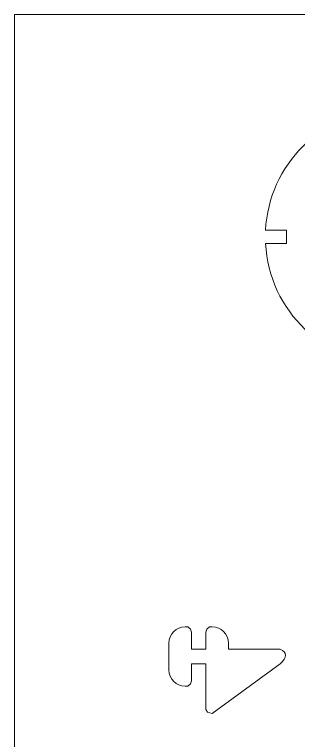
# Model space of a CAD drawing. Header units: millimetres. Extents: x -1420 to -489, y -454 to 898.
# Drawn here: x -1328.9 to -1262.2, y -260.8 to -90.1 of the extents above; entities that cross this region are included whole.
import ezdxf
from ezdxf.lldxf.tags import DXFTag

# ---------------------------------------------------------------- set-up
doc = ezdxf.new("R2010")
doc.units = ezdxf.units.MM
doc.header["$MEASUREMENT"] = 0
doc.layers.add('Layer 1', color=7, linetype='Continuous')
tags = doc.linetypes.add('New Line1', pattern=[0.3, 0.2, -0.1]).pattern_tags.tags
tags[6:7] = [DXFTag(74, 4), DXFTag(75, 0), DXFTag(340, '0'), DXFTag(46, 1.0), DXFTag(50, 0.0), DXFTag(44, 0.0), DXFTag(45, 0.0)]
tags[4:5] = [DXFTag(74, 4), DXFTag(75, 0), DXFTag(340, '0'), DXFTag(46, 1.0), DXFTag(50, 0.0), DXFTag(44, 0.0), DXFTag(45, 0.0)]

msp = doc.modelspace()

# ---------------------------------------------------------------- linework, layer by layer
at = {"layer": 'Layer 1', "color": 140, "linetype": 'New Line1', "lineweight": 20}
msp.add_lwpolyline([(-1328.9019, -414.1317), (-1039.4477, -414.1317), (-1039.4477, -90.1493), (-1328.9019, -90.1493), (-1328.9019, -414.1317)], close=True, dxfattribs=at)
at = {"layer": 'Layer 1', "lineweight": 20}
for points, knots in [([(-1238.3933, -112.4178), (-1222.5453, -113.2244), (-1209.9433, -126.3298), (-1209.9433, -142.3784), (-1209.9433, -142.3784), (-1209.9433, -158.9469), (-1223.3748, -172.3784), (-1239.9433, -172.3784), (-1239.9433, -172.3784), (-1255.9919, -172.3784), (-1269.0973, -159.7764), (-1269.9039, -143.9284)], [0, 0, 0, 0, 0.25, 0.25, 0.25, 0.25, 0.5, 0.5, 0.5, 0.5, 1, 1, 1, 1]), ([(-1269.9039, -140.8284), (-1269.9039, -140.8284), (-1264.9433, -140.8284), (-1264.9433, -140.8284), (-1264.9433, -140.8284), (-1264.9433, -140.8284), (-1264.9433, -143.9284), (-1264.9433, -143.9284), (-1264.9433, -143.9284), (-1264.9433, -143.9284), (-1269.9039, -143.9284), (-1269.9039, -143.9284)], [0, 0, 0, 0, 0.25, 0.25, 0.25, 0.25, 0.5, 0.5, 0.5, 0.5, 1, 1, 1, 1]), ([(-1288.1597, -234.0292), (-1288.1597, -234.0292), (-1288.7746, -234.0292), (-1288.7746, -234.0292), (-1288.7746, -234.0292), (-1290.8921, -234.0292), (-1292.6246, -235.7617), (-1292.6246, -237.8791), (-1292.6246, -237.8791), (-1292.6246, -237.8791), (-1292.6246, -244.1792), (-1292.6246, -244.1792), (-1292.6246, -244.1792), (-1292.6246, -246.2966), (-1290.8921, -248.0292), (-1288.7746, -248.0292), (-1288.7746, -248.0292), (-1288.7746, -248.0292), (-1288.1628, -248.0292), (-1288.1628, -248.0292)], [0, 0, 0, 0, 0.16666667, 0.16666667, 0.16666667, 0.16666667, 0.33333333, 0.33333333, 0.33333333, 0.33333333, 0.5, 0.5, 0.5, 0.5, 0.66666667, 0.66666667, 0.66666667, 0.66666667, 1, 1, 1, 1]), ([(-1287.3246, -239.3292), (-1287.3246, -239.3292), (-1287.3246, -235.2989), (-1287.3246, -235.2989), (-1287.3246, -235.2989), (-1287.3246, -235.2989), (-1287.5177, -234.5889), (-1287.5177, -234.5889), (-1287.5177, -234.5889), (-1287.5177, -234.5889), (-1288.1597, -234.0292), (-1288.1597, -234.0292)], [0, 0, 0, 0, 0.25, 0.25, 0.25, 0.25, 0.5, 0.5, 0.5, 0.5, 1, 1, 1, 1]), ([(-1283.9082, -239.3292), (-1283.9082, -239.3292), (-1283.9082, -235.2989), (-1283.9082, -235.2989), (-1283.9082, -235.2989), (-1283.9082, -235.2989), (-1283.7151, -234.5889), (-1283.7151, -234.5889), (-1283.7151, -234.5889), (-1283.7151, -234.5889), (-1283.0731, -234.0292), (-1283.0731, -234.0292)], [0, 0, 0, 0, 0.25, 0.25, 0.25, 0.25, 0.5, 0.5, 0.5, 0.5, 1, 1, 1, 1]), ([(-1278.6246, -239.3292), (-1278.6246, -239.3292), (-1278.6246, -237.8791), (-1278.6246, -237.8791), (-1278.6246, -237.8791), (-1278.6246, -235.7617), (-1280.357, -234.0292), (-1282.4745, -234.0292), (-1282.4745, -234.0292), (-1282.4745, -234.0292), (-1283.0731, -234.0292), (-1283.0731, -234.0292)], [0, 0, 0, 0, 0.25, 0.25, 0.25, 0.25, 0.5, 0.5, 0.5, 0.5, 1, 1, 1, 1]), ([(-1287.3082, -242.7292), (-1287.3082, -242.7292), (-1287.3207, -246.7595), (-1287.3207, -246.7595), (-1287.3207, -246.7595), (-1287.3207, -246.7595), (-1287.516, -247.4689), (-1287.516, -247.4689), (-1287.516, -247.4689), (-1287.516, -247.4689), (-1288.1628, -248.0292), (-1288.1628, -248.0292)], [0, 0, 0, 0, 0.25, 0.25, 0.25, 0.25, 0.5, 0.5, 0.5, 0.5, 1, 1, 1, 1]), ([(-1283.9246, -242.7292), (-1283.9246, -242.7292), (-1283.9096, -253.4643), (-1283.9096, -253.4643), (-1283.9096, -253.4643), (-1283.9096, -253.4643), (-1283.5697, -254.1376), (-1283.5697, -254.1376)], [0, 0, 0, 0, 0.33333333, 0.33333333, 0.33333333, 0.33333333, 1, 1, 1, 1]), ([(-1266.4819, -242.7301), (-1266.4819, -242.7301), (-1282.4443, -254.4292), (-1282.4443, -254.4292), (-1282.4443, -254.4292), (-1282.4443, -254.4292), (-1283.5697, -254.1376), (-1283.5697, -254.1376)], [0, 0, 0, 0, 0.33333333, 0.33333333, 0.33333333, 0.33333333, 1, 1, 1, 1])]:
    msp.add_open_spline(points, degree=3, knots=knots, dxfattribs=at)
for points in [[(-1269.9039, -140.8284), (-1269.1235, -125.4938), (-1256.8279, -113.1983), (-1241.4933, -112.4178)], [(-1287.3246, -239.3292), (-1287.3246, -239.3292), (-1283.9082, -239.3292), (-1283.9082, -239.3292)], [(-1278.6246, -239.3292), (-1278.6246, -239.3292), (-1266.4673, -239.3292), (-1266.4673, -239.3292)], [(-1266.4673, -239.3292), (-1264.7604, -240.0709), (-1264.7604, -241.2043), (-1266.4673, -242.7292)], [(-1283.9246, -242.7292), (-1283.9246, -242.7292), (-1287.3246, -242.7292), (-1287.3246, -242.7292)]]:
    msp.add_open_spline(points, degree=3, dxfattribs=at)

doc.saveas('drawing.dxf')
